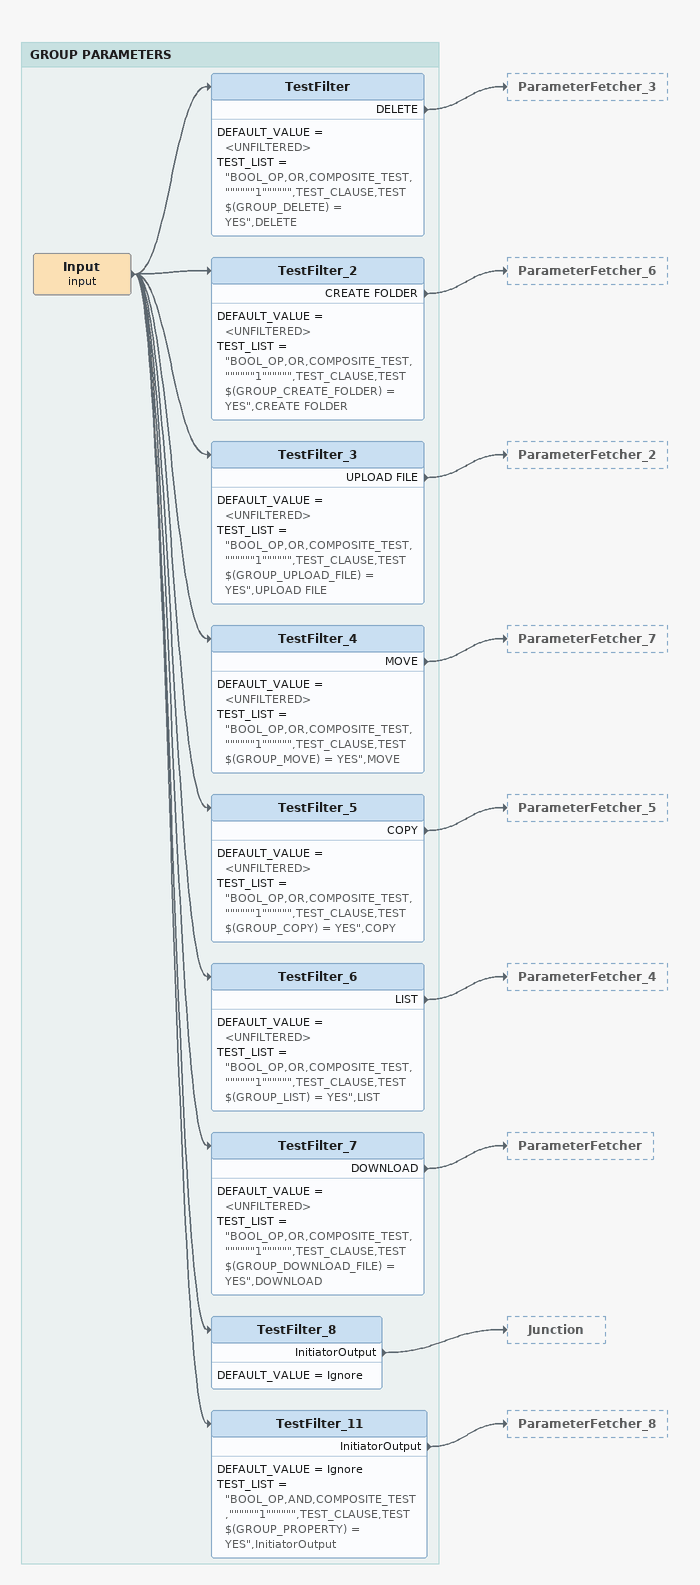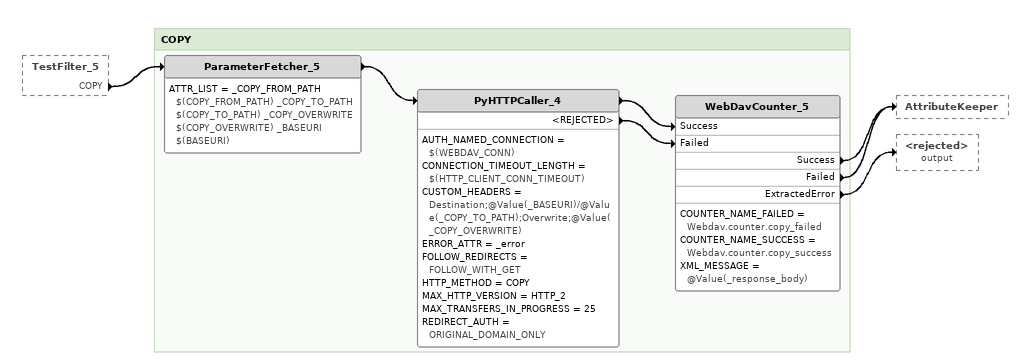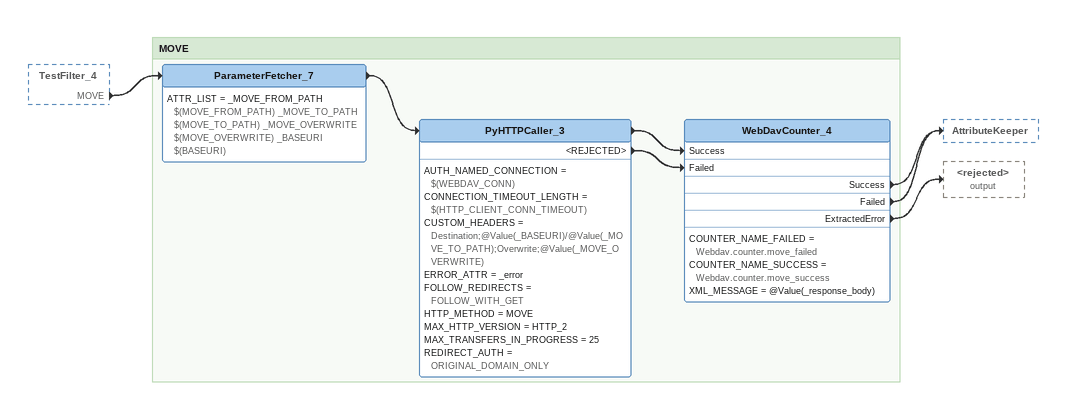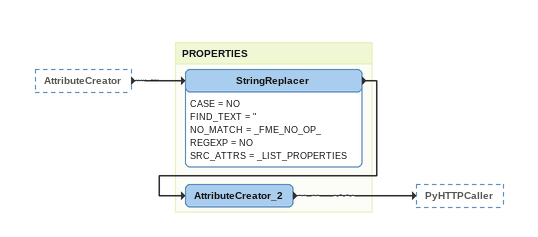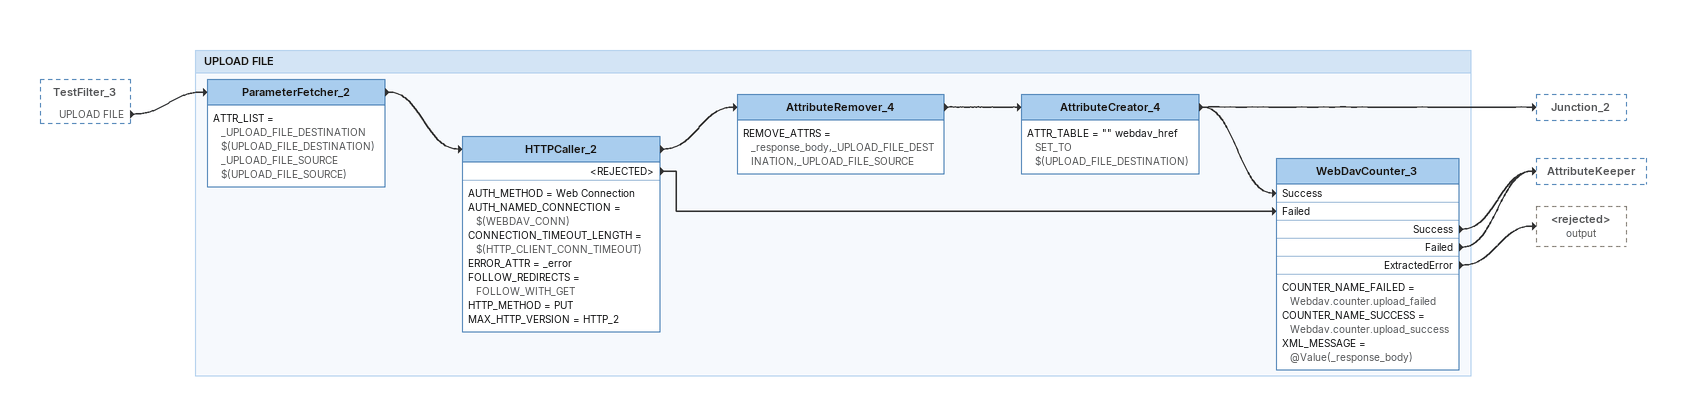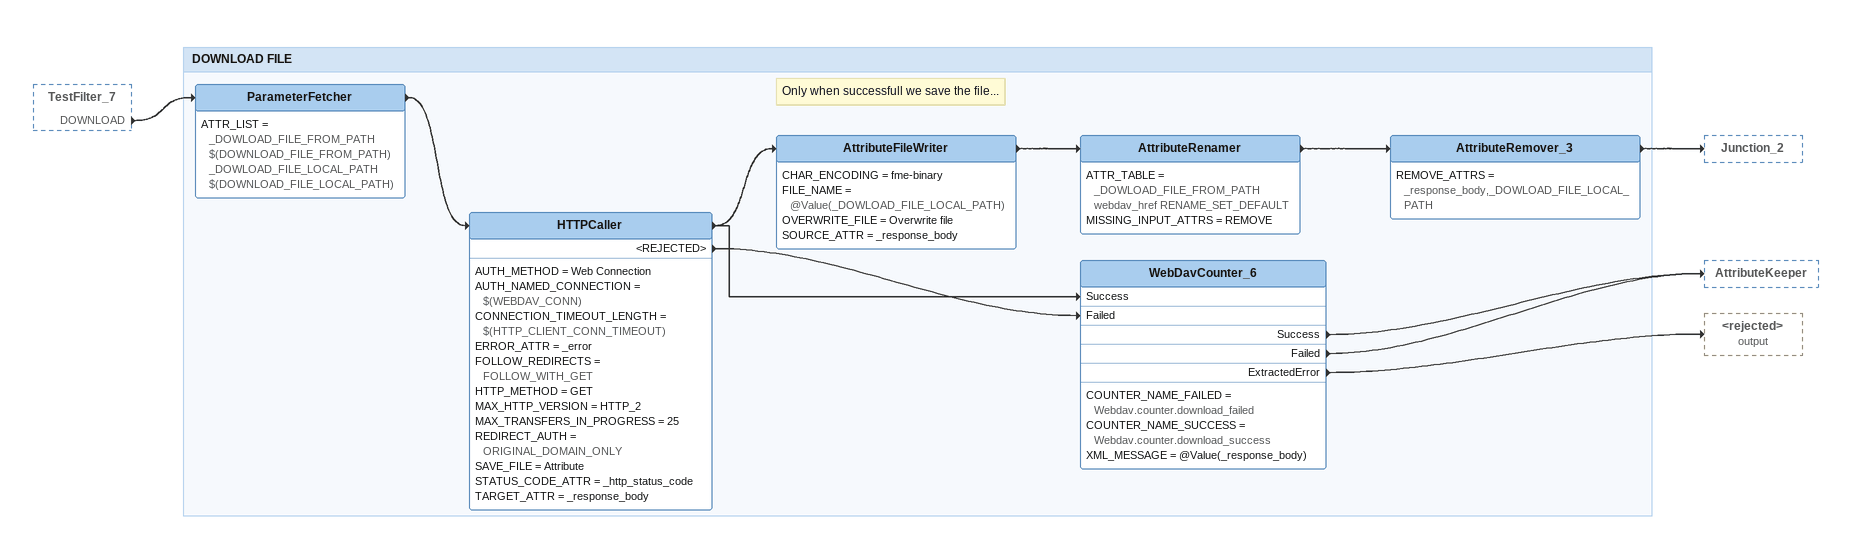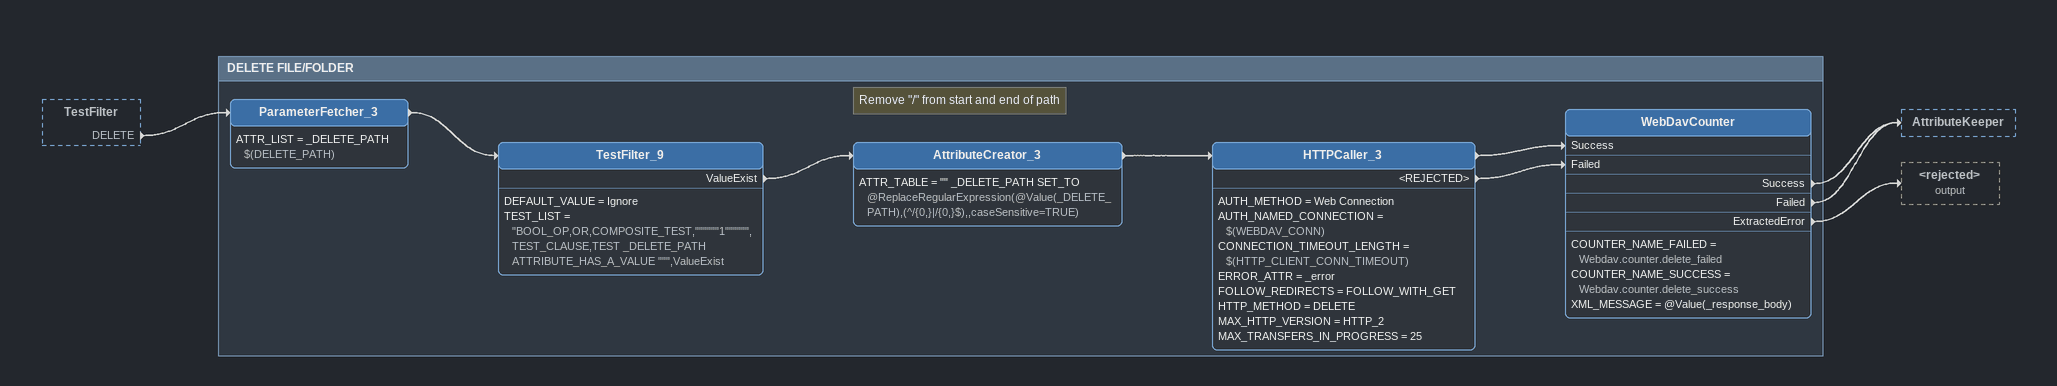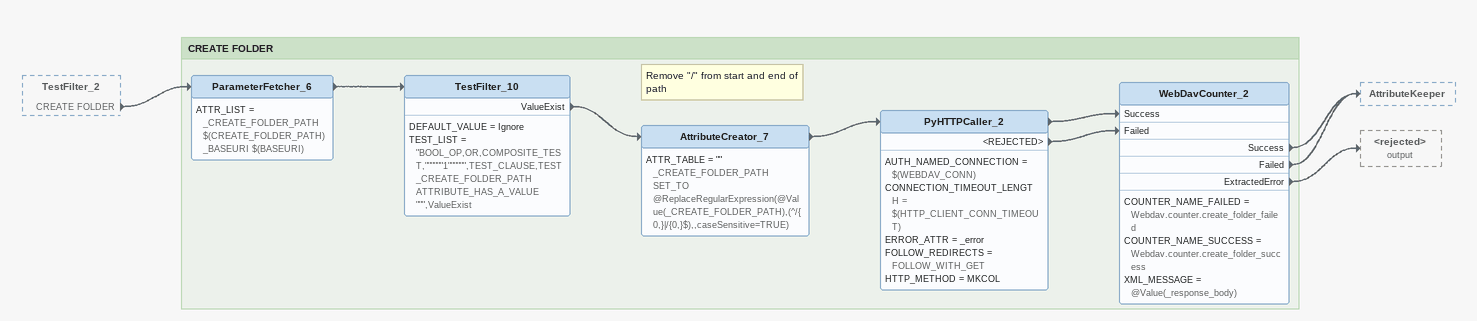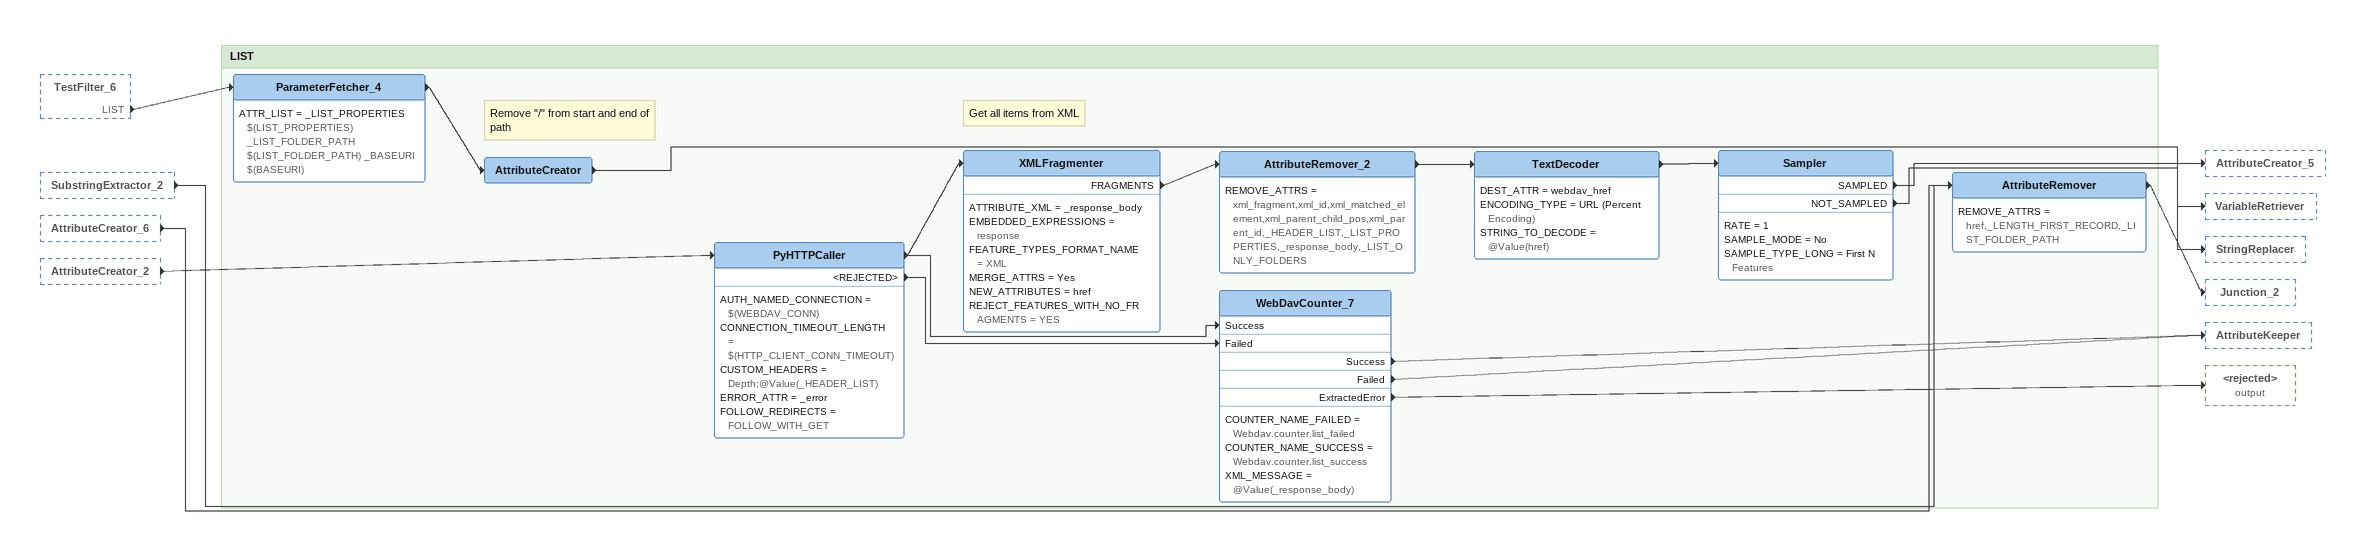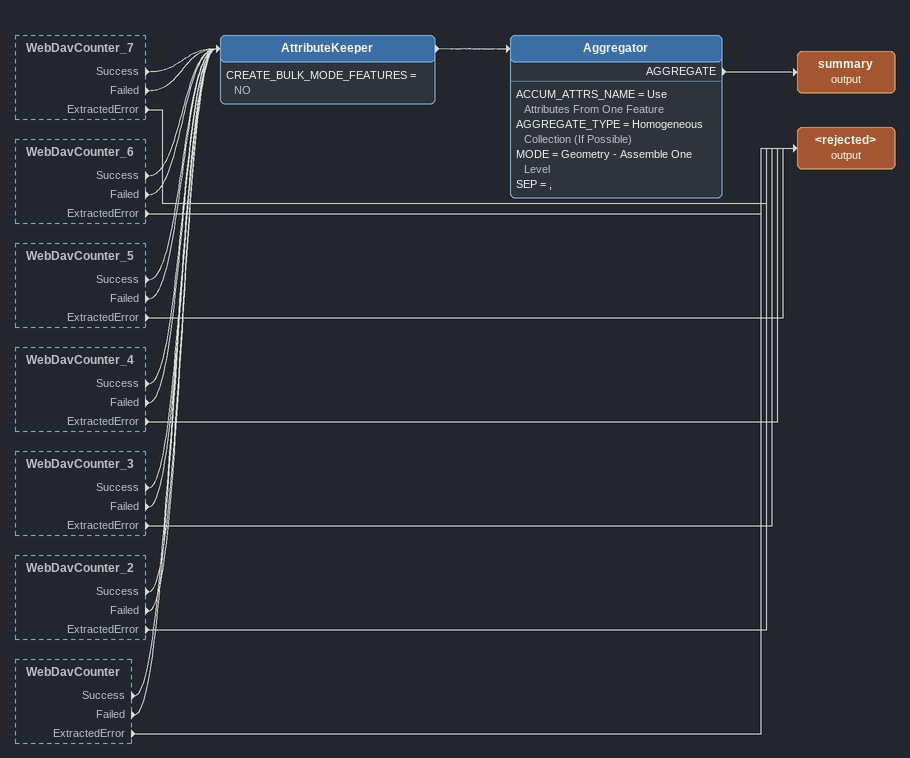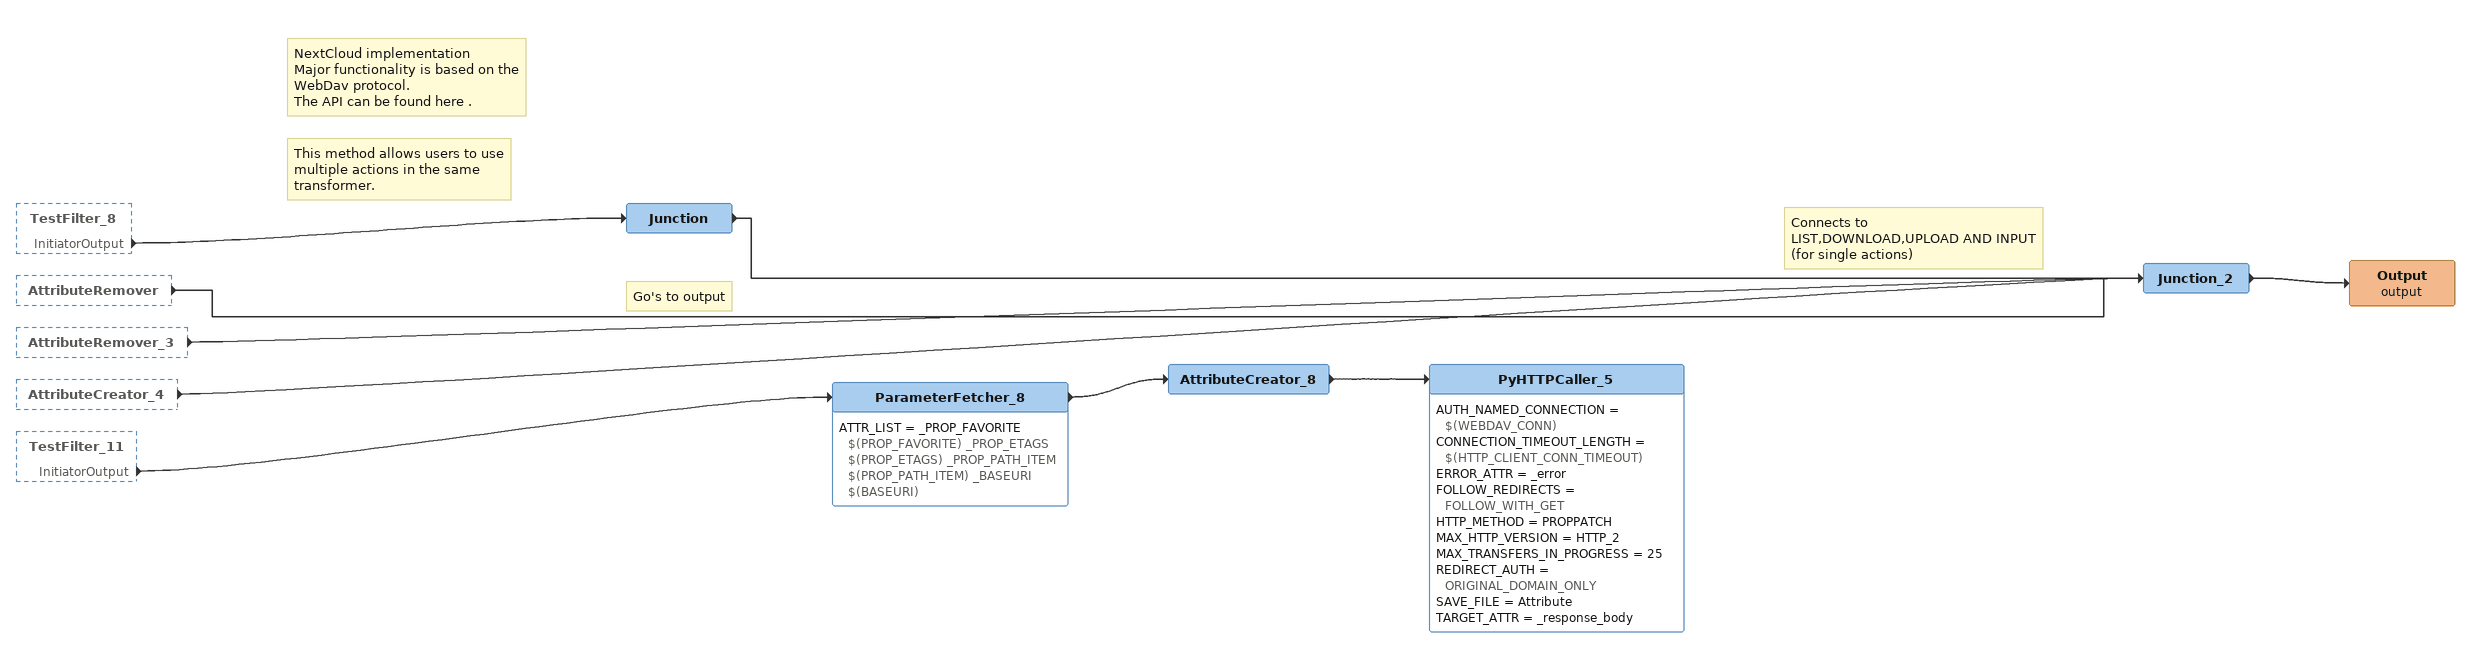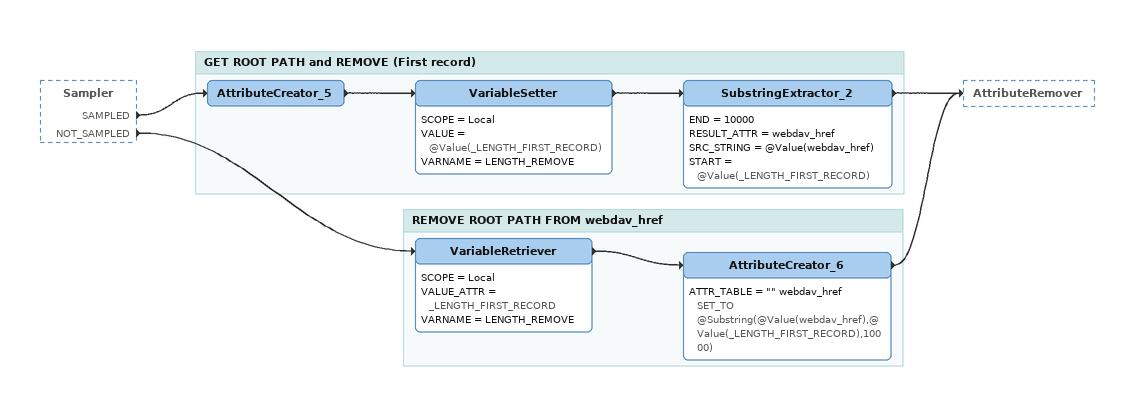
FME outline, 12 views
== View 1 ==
Bookmark: GROUP PARAMETERS
Input (input)
    -> TestFilter
    -> TestFilter_2
    -> TestFilter_3
    -> TestFilter_4
    -> TestFilter_5
    -> TestFilter_6
    -> TestFilter_7
    -> TestFilter_8
    -> TestFilter_11
TestFilter
    DEFAULT_VALUE = <UNFILTERED>
    TEST_LIST = "BOOL_OP,OR,COMPOSITE_TEST,""""""1"""""",TEST_CLAUSE,TEST $(GROUP_DELETE) = YES",DELETE
    DELETE -> ParameterFetcher_3
TestFilter_2
    DEFAULT_VALUE = <UNFILTERED>
    TEST_LIST = "BOOL_OP,OR,COMPOSITE_TEST,""""""1"""""",TEST_CLAUSE,TEST $(GROUP_CREATE_FOLDER) = YES",CREATE FOLDER
    CREATE FOLDER -> ParameterFetcher_6
TestFilter_3
    DEFAULT_VALUE = <UNFILTERED>
    TEST_LIST = "BOOL_OP,OR,COMPOSITE_TEST,""""""1"""""",TEST_CLAUSE,TEST $(GROUP_UPLOAD_FILE) = YES",UPLOAD FILE
    UPLOAD FILE -> ParameterFetcher_2
TestFilter_4
    DEFAULT_VALUE = <UNFILTERED>
    TEST_LIST = "BOOL_OP,OR,COMPOSITE_TEST,""""""1"""""",TEST_CLAUSE,TEST $(GROUP_MOVE) = YES",MOVE
    MOVE -> ParameterFetcher_7
TestFilter_5
    DEFAULT_VALUE = <UNFILTERED>
    TEST_LIST = "BOOL_OP,OR,COMPOSITE_TEST,""""""1"""""",TEST_CLAUSE,TEST $(GROUP_COPY) = YES",COPY
    COPY -> ParameterFetcher_5
TestFilter_6
    DEFAULT_VALUE = <UNFILTERED>
    TEST_LIST = "BOOL_OP,OR,COMPOSITE_TEST,""""""1"""""",TEST_CLAUSE,TEST $(GROUP_LIST) = YES",LIST
    LIST -> ParameterFetcher_4
TestFilter_7
    DEFAULT_VALUE = <UNFILTERED>
    TEST_LIST = "BOOL_OP,OR,COMPOSITE_TEST,""""""1"""""",TEST_CLAUSE,TEST $(GROUP_DOWNLOAD_FILE) = YES",DOWNLOAD
    DOWNLOAD -> ParameterFetcher
TestFilter_8
    DEFAULT_VALUE = Ignore
    InitiatorOutput -> Junction
TestFilter_11
    DEFAULT_VALUE = Ignore
    TEST_LIST = "BOOL_OP,AND,COMPOSITE_TEST,""""""1"""""",TEST_CLAUSE,TEST $(GROUP_PROPERTY) = YES",InitiatorOutput
    InitiatorOutput -> ParameterFetcher_8

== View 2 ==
TestFilter_5 [outside]
    COPY -> ParameterFetcher_5

Bookmark: COPY
ParameterFetcher_5
    ATTR_LIST = _COPY_FROM_PATH $(COPY_FROM_PATH) _COPY_TO_PATH $(COPY_TO_PATH) _COPY_OVERWRITE $(COPY_OVERWRITE) _BASEURI $(BASEURI)
    -> PyHTTPCaller_4
PyHTTPCaller_4
    AUTH_NAMED_CONNECTION = $(WEBDAV_CONN)
    CONNECTION_TIMEOUT_LENGTH = $(HTTP_CLIENT_CONN_TIMEOUT)
    CUSTOM_HEADERS = Destination;@Value(_BASEURI)/@Value(_COPY_TO_PATH);Overwrite;@Value(_COPY_OVERWRITE)
    ERROR_ATTR = _error
    FOLLOW_REDIRECTS = FOLLOW_WITH_GET
    HTTP_METHOD = COPY
    MAX_HTTP_VERSION = HTTP_2
    MAX_TRANSFERS_IN_PROGRESS = 25
    REDIRECT_AUTH = ORIGINAL_DOMAIN_ONLY
    -> WebDavCounter_5 [Success]
    <REJECTED> -> WebDavCounter_5 [Failed]
WebDavCounter_5
    COUNTER_NAME_FAILED = Webdav.counter.copy_failed
    COUNTER_NAME_SUCCESS = Webdav.counter.copy_success
    XML_MESSAGE = @Value(_response_body)
    Success -> AttributeKeeper
    Failed -> AttributeKeeper
    ExtractedError -> <rejected> (output)

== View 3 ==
TestFilter_4 [outside]
    MOVE -> ParameterFetcher_7

Bookmark: MOVE
ParameterFetcher_7
    ATTR_LIST = _MOVE_FROM_PATH $(MOVE_FROM_PATH) _MOVE_TO_PATH $(MOVE_TO_PATH) _MOVE_OVERWRITE $(MOVE_OVERWRITE) _BASEURI $(BASEURI)
    -> PyHTTPCaller_3
PyHTTPCaller_3
    AUTH_NAMED_CONNECTION = $(WEBDAV_CONN)
    CONNECTION_TIMEOUT_LENGTH = $(HTTP_CLIENT_CONN_TIMEOUT)
    CUSTOM_HEADERS = Destination;@Value(_BASEURI)/@Value(_MOVE_TO_PATH);Overwrite;@Value(_MOVE_OVERWRITE)
    ERROR_ATTR = _error
    FOLLOW_REDIRECTS = FOLLOW_WITH_GET
    HTTP_METHOD = MOVE
    MAX_HTTP_VERSION = HTTP_2
    MAX_TRANSFERS_IN_PROGRESS = 25
    REDIRECT_AUTH = ORIGINAL_DOMAIN_ONLY
    -> WebDavCounter_4 [Success]
    <REJECTED> -> WebDavCounter_4 [Failed]
WebDavCounter_4
    COUNTER_NAME_FAILED = Webdav.counter.move_failed
    COUNTER_NAME_SUCCESS = Webdav.counter.move_success
    XML_MESSAGE = @Value(_response_body)
    Success -> AttributeKeeper
    Failed -> AttributeKeeper
    ExtractedError -> <rejected> (output)

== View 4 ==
AttributeCreator [outside]
    -> StringReplacer

Bookmark: PROPERTIES
StringReplacer
    CASE = NO
    FIND_TEXT = "
    NO_MATCH = _FME_NO_OP_
    REGEXP = NO
    SRC_ATTRS = _LIST_PROPERTIES
    -> AttributeCreator_2
AttributeCreator_2
    -> PyHTTPCaller

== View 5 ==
TestFilter_3 [outside]
    UPLOAD FILE -> ParameterFetcher_2

Bookmark: UPLOAD FILE
ParameterFetcher_2
    ATTR_LIST = _UPLOAD_FILE_DESTINATION $(UPLOAD_FILE_DESTINATION) _UPLOAD_FILE_SOURCE $(UPLOAD_FILE_SOURCE)
    -> HTTPCaller_2
HTTPCaller_2
    AUTH_METHOD = Web Connection
    AUTH_NAMED_CONNECTION = $(WEBDAV_CONN)
    CONNECTION_TIMEOUT_LENGTH = $(HTTP_CLIENT_CONN_TIMEOUT)
    ERROR_ATTR = _error
    FOLLOW_REDIRECTS = FOLLOW_WITH_GET
    HTTP_METHOD = PUT
    MAX_HTTP_VERSION = HTTP_2
    -> AttributeRemover_4
    <REJECTED> -> WebDavCounter_3 [Failed]
AttributeRemover_4
    REMOVE_ATTRS = _response_body,_UPLOAD_FILE_DESTINATION,_UPLOAD_FILE_SOURCE
    -> AttributeCreator_4
AttributeCreator_4
    ATTR_TABLE = "" webdav_href SET_TO $(UPLOAD_FILE_DESTINATION)
    -> Junction_2
    -> WebDavCounter_3 [Success]
WebDavCounter_3
    COUNTER_NAME_FAILED = Webdav.counter.upload_failed
    COUNTER_NAME_SUCCESS = Webdav.counter.upload_success
    XML_MESSAGE = @Value(_response_body)
    Success -> AttributeKeeper
    Failed -> AttributeKeeper
    ExtractedError -> <rejected> (output)

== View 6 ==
TestFilter_7 [outside]
    DOWNLOAD -> ParameterFetcher

Bookmark: DOWNLOAD FILE
ParameterFetcher
    ATTR_LIST = _DOWLOAD_FILE_FROM_PATH $(DOWNLOAD_FILE_FROM_PATH) _DOWLOAD_FILE_LOCAL_PATH $(DOWNLOAD_FILE_LOCAL_PATH)
    -> HTTPCaller
HTTPCaller
    AUTH_METHOD = Web Connection
    AUTH_NAMED_CONNECTION = $(WEBDAV_CONN)
    CONNECTION_TIMEOUT_LENGTH = $(HTTP_CLIENT_CONN_TIMEOUT)
    ERROR_ATTR = _error
    FOLLOW_REDIRECTS = FOLLOW_WITH_GET
    HTTP_METHOD = GET
    MAX_HTTP_VERSION = HTTP_2
    MAX_TRANSFERS_IN_PROGRESS = 25
    REDIRECT_AUTH = ORIGINAL_DOMAIN_ONLY
    SAVE_FILE = Attribute
    STATUS_CODE_ATTR = _http_status_code
    TARGET_ATTR = _response_body
    -> AttributeFileWriter
    -> WebDavCounter_6 [Success]
    <REJECTED> -> WebDavCounter_6 [Failed]
Note: Only when successfull we save the file...
AttributeFileWriter
    CHAR_ENCODING = fme-binary
    FILE_NAME = @Value(_DOWLOAD_FILE_LOCAL_PATH)
    OVERWRITE_FILE = Overwrite file
    SOURCE_ATTR = _response_body
    -> AttributeRenamer
AttributeRenamer
    ATTR_TABLE = _DOWLOAD_FILE_FROM_PATH webdav_href RENAME_SET_DEFAULT
    MISSING_INPUT_ATTRS = REMOVE
    -> AttributeRemover_3
AttributeRemover_3
    REMOVE_ATTRS = _response_body,_DOWLOAD_FILE_LOCAL_PATH
    -> Junction_2
WebDavCounter_6
    COUNTER_NAME_FAILED = Webdav.counter.download_failed
    COUNTER_NAME_SUCCESS = Webdav.counter.download_success
    XML_MESSAGE = @Value(_response_body)
    Success -> AttributeKeeper
    Failed -> AttributeKeeper
    ExtractedError -> <rejected> (output)

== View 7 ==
TestFilter [outside]
    DELETE -> ParameterFetcher_3

Bookmark: DELETE FILE/FOLDER
ParameterFetcher_3
    ATTR_LIST = _DELETE_PATH $(DELETE_PATH)
    -> TestFilter_9
TestFilter_9
    DEFAULT_VALUE = Ignore
    TEST_LIST = "BOOL_OP,OR,COMPOSITE_TEST,""""""1"""""",TEST_CLAUSE,TEST _DELETE_PATH ATTRIBUTE_HAS_A_VALUE """,ValueExist
    ValueExist -> AttributeCreator_3
Note: Remove "/" from start and end of path
AttributeCreator_3
    ATTR_TABLE = "" _DELETE_PATH SET_TO @ReplaceRegularExpression(@Value(_DELETE_PATH),(^/{0,}|/{0,}$),,caseSensitive=TRUE)
    -> HTTPCaller_3
HTTPCaller_3
    AUTH_METHOD = Web Connection
    AUTH_NAMED_CONNECTION = $(WEBDAV_CONN)
    CONNECTION_TIMEOUT_LENGTH = $(HTTP_CLIENT_CONN_TIMEOUT)
    ERROR_ATTR = _error
    FOLLOW_REDIRECTS = FOLLOW_WITH_GET
    HTTP_METHOD = DELETE
    MAX_HTTP_VERSION = HTTP_2
    MAX_TRANSFERS_IN_PROGRESS = 25
    -> WebDavCounter [Success]
    <REJECTED> -> WebDavCounter [Failed]
WebDavCounter
    COUNTER_NAME_FAILED = Webdav.counter.delete_failed
    COUNTER_NAME_SUCCESS = Webdav.counter.delete_success
    XML_MESSAGE = @Value(_response_body)
    Success -> AttributeKeeper
    Failed -> AttributeKeeper
    ExtractedError -> <rejected> (output)

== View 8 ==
TestFilter_2 [outside]
    CREATE FOLDER -> ParameterFetcher_6

Bookmark: CREATE FOLDER
ParameterFetcher_6
    ATTR_LIST = _CREATE_FOLDER_PATH $(CREATE_FOLDER_PATH) _BASEURI $(BASEURI)
    -> TestFilter_10
TestFilter_10
    DEFAULT_VALUE = Ignore
    TEST_LIST = "BOOL_OP,OR,COMPOSITE_TEST,""""""1"""""",TEST_CLAUSE,TEST _CREATE_FOLDER_PATH ATTRIBUTE_HAS_A_VALUE """,ValueExist
    ValueExist -> AttributeCreator_7
Note: Remove "/" from start and end of path
AttributeCreator_7
    ATTR_TABLE = "" _CREATE_FOLDER_PATH SET_TO @ReplaceRegularExpression(@Value(_CREATE_FOLDER_PATH),(^/{0,}|/{0,}$),,caseSensitive=TRUE)
    -> PyHTTPCaller_2
PyHTTPCaller_2
    AUTH_NAMED_CONNECTION = $(WEBDAV_CONN)
    CONNECTION_TIMEOUT_LENGTH = $(HTTP_CLIENT_CONN_TIMEOUT)
    ERROR_ATTR = _error
    FOLLOW_REDIRECTS = FOLLOW_WITH_GET
    HTTP_METHOD = MKCOL
    -> WebDavCounter_2 [Success]
    <REJECTED> -> WebDavCounter_2 [Failed]
WebDavCounter_2
    COUNTER_NAME_FAILED = Webdav.counter.create_folder_failed
    COUNTER_NAME_SUCCESS = Webdav.counter.create_folder_success
    XML_MESSAGE = @Value(_response_body)
    Success -> AttributeKeeper
    Failed -> AttributeKeeper
    ExtractedError -> <rejected> (output)

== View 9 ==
TestFilter_6 [outside]
    LIST -> ParameterFetcher_4
SubstringExtractor_2 [outside]
    -> AttributeRemover
AttributeCreator_6 [outside]
    -> AttributeRemover
AttributeCreator_2 [outside]
    -> PyHTTPCaller

Bookmark: LIST
ParameterFetcher_4
    ATTR_LIST = _LIST_PROPERTIES $(LIST_PROPERTIES) _LIST_FOLDER_PATH $(LIST_FOLDER_PATH) _BASEURI $(BASEURI)
    -> AttributeCreator
Note: Remove "/" from start and end of path
AttributeCreator
    -> StringReplacer
PyHTTPCaller
    AUTH_NAMED_CONNECTION = $(WEBDAV_CONN)
    CONNECTION_TIMEOUT_LENGTH = $(HTTP_CLIENT_CONN_TIMEOUT)
    CUSTOM_HEADERS = Depth;@Value(_HEADER_LIST)
    ERROR_ATTR = _error
    FOLLOW_REDIRECTS = FOLLOW_WITH_GET
    -> XMLFragmenter
    -> WebDavCounter_7 [Success]
    <REJECTED> -> WebDavCounter_7 [Failed]
Note: Get all items from XML
XMLFragmenter
    ATTRIBUTE_XML = _response_body
    EMBEDDED_EXPRESSIONS = response
    FEATURE_TYPES_FORMAT_NAME = XML
    MERGE_ATTRS = Yes
    NEW_ATTRIBUTES = href
    REJECT_FEATURES_WITH_NO_FRAGMENTS = YES
    FRAGMENTS -> AttributeRemover_2
AttributeRemover_2
    REMOVE_ATTRS = xml_fragment,xml_id,xml_matched_element,xml_parent_child_pos,xml_parent_id,_HEADER_LIST,_LIST_PROPERTIES,_response_body,_LIST_ONLY_FOLDERS
    -> TextDecoder
TextDecoder
    DEST_ATTR = webdav_href
    ENCODING_TYPE = URL (Percent Encoding)
    STRING_TO_DECODE = @Value(href)
    -> Sampler
Sampler
    RATE = 1
    SAMPLE_MODE = No
    SAMPLE_TYPE_LONG = First N Features
    SAMPLED -> AttributeCreator_5
    NOT_SAMPLED -> VariableRetriever
AttributeRemover
    REMOVE_ATTRS = href,_LENGTH_FIRST_RECORD,_LIST_FOLDER_PATH
    -> Junction_2
WebDavCounter_7
    COUNTER_NAME_FAILED = Webdav.counter.list_failed
    COUNTER_NAME_SUCCESS = Webdav.counter.list_success
    XML_MESSAGE = @Value(_response_body)
    Success -> AttributeKeeper
    Failed -> AttributeKeeper
    ExtractedError -> <rejected> (output)

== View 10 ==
WebDavCounter_7 [outside]
    Success -> AttributeKeeper
    Failed -> AttributeKeeper
    ExtractedError -> <rejected> (output)
WebDavCounter_6 [outside]
    Success -> AttributeKeeper
    Failed -> AttributeKeeper
    ExtractedError -> <rejected> (output)
WebDavCounter_5 [outside]
    Success -> AttributeKeeper
    Failed -> AttributeKeeper
    ExtractedError -> <rejected> (output)
WebDavCounter_4 [outside]
    Success -> AttributeKeeper
    Failed -> AttributeKeeper
    ExtractedError -> <rejected> (output)
WebDavCounter_3 [outside]
    Success -> AttributeKeeper
    Failed -> AttributeKeeper
    ExtractedError -> <rejected> (output)
WebDavCounter_2 [outside]
    Success -> AttributeKeeper
    Failed -> AttributeKeeper
    ExtractedError -> <rejected> (output)
WebDavCounter [outside]
    Success -> AttributeKeeper
    Failed -> AttributeKeeper
    ExtractedError -> <rejected> (output)
AttributeKeeper
    CREATE_BULK_MODE_FEATURES = NO
    -> Aggregator
Aggregator
    ACCUM_ATTRS_NAME = Use Attributes From One Feature
    AGGREGATE_TYPE = Homogeneous Collection (If Possible)
    MODE = Geometry - Assemble One Level
    SEP = ,
    AGGREGATE -> summary (output)
summary (output)
<rejected> (output)

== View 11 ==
TestFilter_8 [outside]
    InitiatorOutput -> Junction
AttributeRemover [outside]
    -> Junction_2
AttributeRemover_3 [outside]
    -> Junction_2
AttributeCreator_4 [outside]
    -> Junction_2
TestFilter_11 [outside]
    InitiatorOutput -> ParameterFetcher_8
Note: NextCloud implementation / Major functionality is based on the WebDav protocol. / The API can be found here .
Note: This method allows users to use multiple actions in the same transformer.
Note: Go's to output
Junction
    -> Junction_2
Note: Connects to LIST,DOWNLOAD,UPLOAD AND INPUT (for single actions)
Junction_2
    -> Output (output)
Output (output)
ParameterFetcher_8
    ATTR_LIST = _PROP_FAVORITE $(PROP_FAVORITE) _PROP_ETAGS $(PROP_ETAGS) _PROP_PATH_ITEM $(PROP_PATH_ITEM) _BASEURI $(BASEURI)
    -> AttributeCreator_8
AttributeCreator_8
    -> PyHTTPCaller_5
PyHTTPCaller_5
    AUTH_NAMED_CONNECTION = $(WEBDAV_CONN)
    CONNECTION_TIMEOUT_LENGTH = $(HTTP_CLIENT_CONN_TIMEOUT)
    ERROR_ATTR = _error
    FOLLOW_REDIRECTS = FOLLOW_WITH_GET
    HTTP_METHOD = PROPPATCH
    MAX_HTTP_VERSION = HTTP_2
    MAX_TRANSFERS_IN_PROGRESS = 25
    REDIRECT_AUTH = ORIGINAL_DOMAIN_ONLY
    SAVE_FILE = Attribute
    TARGET_ATTR = _response_body

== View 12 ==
Sampler [outside]
    SAMPLED -> AttributeCreator_5
    NOT_SAMPLED -> VariableRetriever

Bookmark: GET ROOT PATH and REMOVE (First record)
AttributeCreator_5
    -> VariableSetter
VariableSetter
    SCOPE = Local
    VALUE = @Value(_LENGTH_FIRST_RECORD)
    VARNAME = LENGTH_REMOVE
    -> SubstringExtractor_2
SubstringExtractor_2
    END = 10000
    RESULT_ATTR = webdav_href
    SRC_STRING = @Value(webdav_href)
    START = @Value(_LENGTH_FIRST_RECORD)
    -> AttributeRemover

Bookmark: REMOVE ROOT PATH FROM webdav_href
VariableRetriever
    SCOPE = Local
    VALUE_ATTR = _LENGTH_FIRST_RECORD
    VARNAME = LENGTH_REMOVE
    -> AttributeCreator_6
AttributeCreator_6
    ATTR_TABLE = "" webdav_href SET_TO @Substring(@Value(webdav_href),@Value(_LENGTH_FIRST_RECORD),10000)
    -> AttributeRemover
